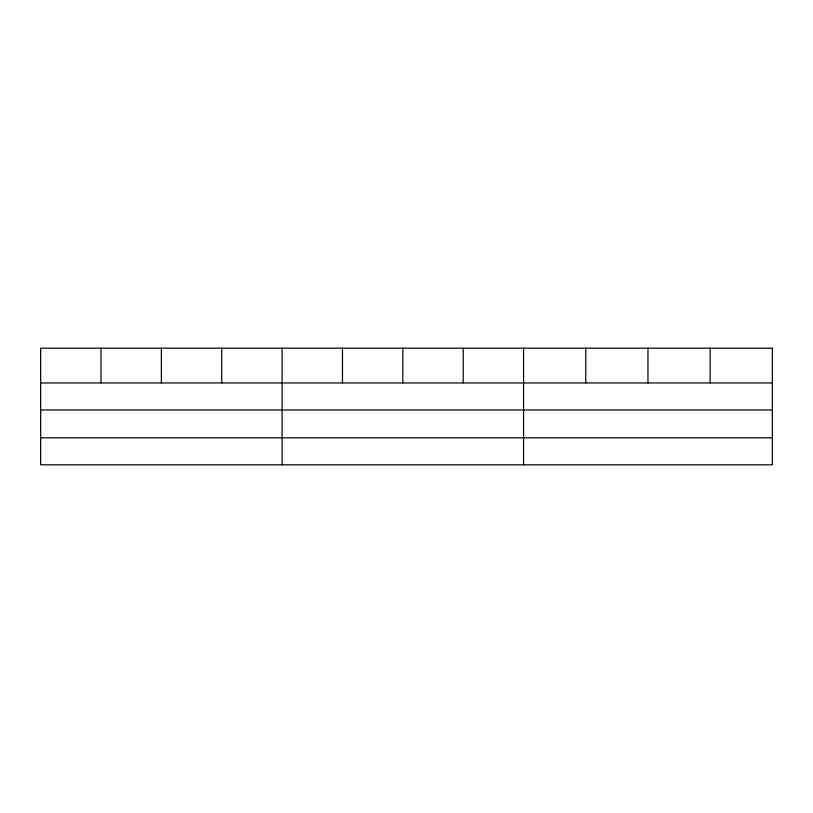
<?xml version="1.0" encoding="UTF-8"?>
<svg xmlns="http://www.w3.org/2000/svg" width="813" height="813" viewBox="0 0 813 813"><rect width="100%" height="100%" fill="white"/><g stroke="black" fill="none" stroke-linecap="round" stroke-linejoin="round"><path stroke-width="1.22" d="M40.65 382.943L772.35 382.943M40.65 409.965L772.35 409.965M40.65 437.801L772.35 437.801M710.156 348.188L710.156 382.943M647.961 348.188L647.961 382.943M585.767 348.188L585.767 382.943M523.572 348.188L523.572 464.812M463.207 348.188L463.207 382.943M402.841 348.188L402.841 382.943M342.476 348.188L342.476 382.943M282.111 348.188L282.111 464.812M221.746 348.188L221.746 382.943M161.381 348.188L161.381 382.943M101.015 348.188L101.015 382.943M772.35 348.188L40.65 348.188L40.65 464.812L772.35 464.812L772.35 348.188"/></g></svg>
